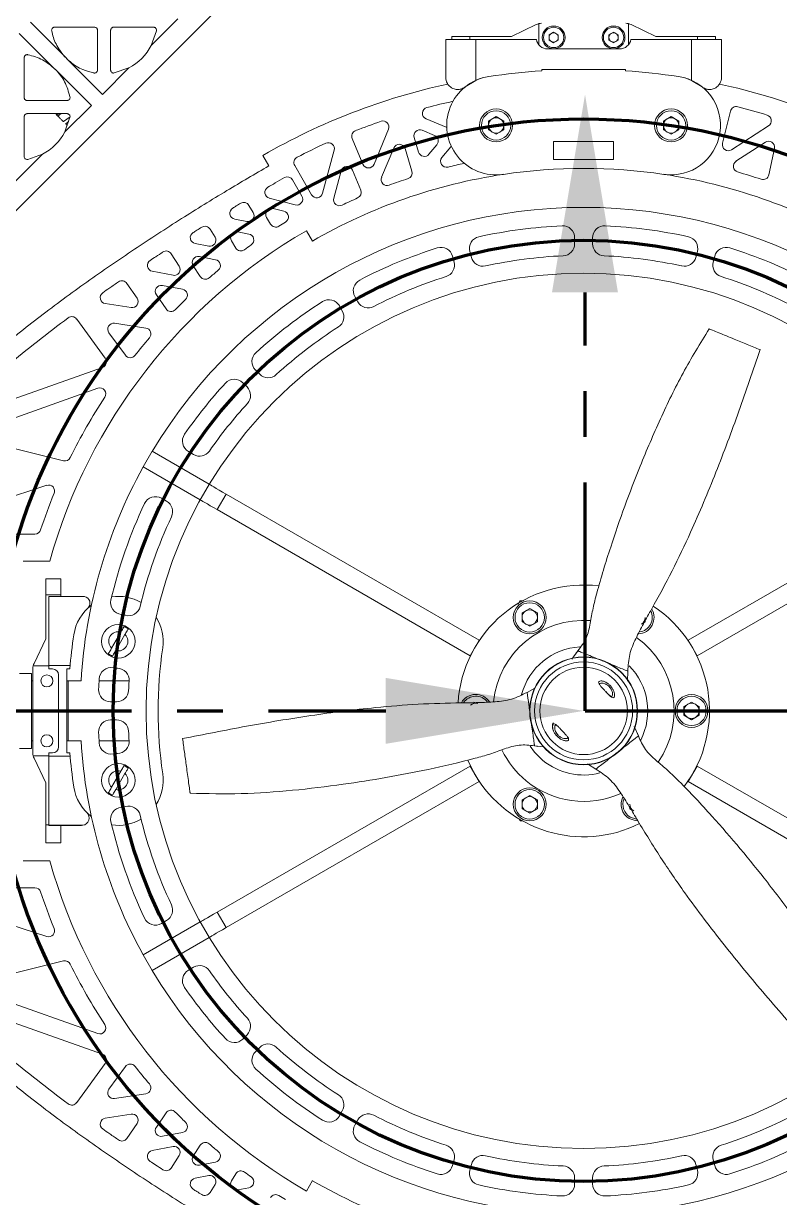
# Model space of a CAD drawing. Header units: millimetres. Extents: x 293 to 902, y 110 to 719.
# Drawn here: x 699.1 to 825.3, y 333.4 to 529.3 of the extents above; entities that cross this region are included whole.
import ezdxf

# ---------------------------------------------------------------- set-up
doc = ezdxf.new("R2010")
doc.units = ezdxf.units.MM
doc.linetypes.add('CENTERX2', pattern=[20.32, 12.7, -2.54, 2.54, -2.54])

msp = doc.modelspace()

# ---------------------------------------------------------------- linework, layer by layer
at = {"color": 7, "linetype": 'Continuous', "lineweight": 15}
for p, q in [((747.44, 547.68), (687.95, 488.18)), ((700.27, 529.49), (712.29, 517.47)), ((724.87, 530.06), (720.45, 525.63)), ((784.66, 529.12), (780.55, 527.12)), ((785.08, 529.27), (785.08, 525.77)), ((800.08, 529.27), (800.08, 525.77)), ((804.61, 527.12), (800.49, 529.12)), ((698.43, 527.65), (710.45, 515.63)), ((721.31, 528.08), (720.45, 525.63)), ((770.58, 527.12), (770.58, 526.62)), ((773.58, 527.12), (773.58, 526.62)), ((773.58, 527.12), (780.55, 527.12)), ((786.81, 527.42), (787.58, 527.86)), ((786.81, 527.42), (786.81, 526.52)), ((787.58, 527.86), (788.35, 527.42)), ((788.35, 526.52), (788.35, 527.42)), ((796.81, 527.42), (797.58, 527.86)), ((796.81, 527.42), (796.81, 526.52)), ((797.58, 527.86), (798.35, 527.42)), ((798.35, 526.52), (798.35, 527.42)), ((804.61, 527.12), (811.58, 527.12)), ((811.58, 527.12), (811.58, 526.62)), ((814.58, 526.62), (814.58, 527.12)), ((769.58, 520.29), (769.58, 526.62)), ((774.58, 519.8), (774.58, 526.62)), ((784.69, 526.62), (774.58, 526.62)), ((798.58, 525.05), (786.58, 525.05)), ((787.58, 526.08), (786.81, 526.52)), ((787.58, 526.08), (788.35, 526.52)), ((797.58, 526.08), (796.81, 526.52)), ((797.58, 526.08), (798.35, 526.52)), ((810.58, 526.62), (800.47, 526.62)), ((810.58, 519.8), (810.58, 526.62)), ((815.58, 520.29), (815.58, 526.62)), ((716.71, 521.9), (712.29, 517.47)), ((716.71, 521.9), (714.26, 521.04)), ((785.58, 521.62), (785.58, 521.39)), ((799.58, 521.62), (785.58, 521.62)), ((799.58, 521.62), (799.58, 521.39)), ((774.58, 519.8), (772.83, 518.73)), ((812.33, 518.73), (810.58, 519.8)), ((710.45, 515.63), (706.02, 511.2)), ((705.04, 514.25), (704.66, 513.96)), ((705.41, 514.25), (704.87, 513.84)), ((705.78, 512.93), (706.89, 513.74)), ((706.88, 513.65), (706.02, 511.2)), ((766.29, 513.39), (769.64, 511.98)), ((776.7, 513.02), (777.98, 513.76)), ((777.98, 513.76), (779.26, 513.02)), ((805.89, 513.02), (807.17, 513.76)), ((807.17, 513.76), (808.45, 513.02)), ((817.06, 514.66), (815.75, 509.31)), ((706.63, 512.93), (706.16, 512.49)), ((757.61, 505.81), (760.02, 511.65)), ((765.65, 511.49), (767.72, 510.62)), ((769.74, 511.95), (769.64, 511.98)), ((776.7, 513.02), (776.7, 511.55)), ((777.98, 510.81), (776.7, 511.55)), ((777.98, 510.81), (779.26, 511.55)), ((779.26, 511.55), (779.26, 513.02)), ((805.89, 513.02), (805.89, 511.55)), ((807.17, 510.81), (805.89, 511.55)), ((807.17, 510.81), (808.45, 511.55)), ((808.45, 511.55), (808.45, 513.02)), ((817.27, 508.23), (823.42, 512.22)), ((753.98, 510.1), (755.76, 505.8)), ((764.31, 510.27), (765.05, 507.83)), ((787.58, 506.62), (787.58, 509.62)), ((787.58, 509.62), (797.58, 509.62)), ((797.58, 509.62), (797.58, 506.62)), ((818, 506.32), (822.9, 509.5)), ((702.29, 507.47), (697.86, 503.04)), ((702.29, 507.47), (699.84, 506.61)), ((740.08, 505.55), (739.08, 507.29)), ((749.03, 500.96), (750.96, 508.14)), ((758.88, 503.64), (760.9, 508.52)), ((762.78, 508.43), (763.93, 504.66)), ((766.78, 507.48), (768.1, 509.05)), ((768.95, 506.95), (770.43, 508.72)), ((770.5, 508.8), (770.43, 508.72)), ((824.42, 508.45), (823.48, 504.05)), ((747.2, 500.72), (744.38, 505.6)), ((797.58, 506.62), (787.58, 506.62)), ((750.89, 500.15), (752.11, 504.72)), ((754, 504.84), (755.4, 501.48)), ((745.59, 500.51), (744.03, 503.21)), ((740.14, 500.14), (744.48, 499.04)), ((737.45, 497.76), (736.74, 498.95)), ((740.78, 498.43), (742.57, 497.97)), ((734.37, 496.66), (736.4, 496.27)), ((740.36, 495.81), (739.68, 496.95)), ((731.08, 493.65), (730.25, 494.99)), ((734.86, 494.53), (736.73, 494.17)), ((747.33, 493), (746.33, 494.73)), ((727.77, 492.58), (730.04, 492.14)), ((734.55, 491.83), (733.82, 493.02)), ((791.08, 492.54), (791.08, 493.54)), ((794.08, 492.54), (794.08, 493.54)), ((725.11, 488.81), (723.78, 490.88)), ((728.48, 490.4), (731.17, 489.89)), ((770.96, 489.5), (770.7, 490.47)), ((773.86, 490.28), (773.6, 491.24)), ((811.3, 490.28), (811.56, 491.24)), ((814.2, 489.5), (814.45, 490.47)), ((720.62, 487.95), (724.09, 487.29)), ((728.62, 487.07), (727.45, 488.88)), ((718.08, 483.45), (716.38, 485.94)), ((722.91, 481.68), (721.3, 484.05)), ((722.31, 485.59), (725.66, 484.95)), ((712.78, 482.56), (717.1, 481.9)), ((752.32, 481.35), (751.82, 482.22)), ((754.92, 482.85), (754.42, 483.72)), ((712.77, 473.45), (708, 479.98)), ((714.33, 479.29), (719.53, 478.49)), ((716.12, 473.94), (713.37, 477.71)), ((712.3, 471.91), (690.3, 464.08)), ((738.54, 470.78), (737.83, 471.49)), ((711.53, 468.46), (692.26, 461.6)), ((736.42, 468.66), (735.71, 469.37)), ((692.35, 459.69), (705.79, 456.34)), ((719.08, 455.32), (720.58, 457.92)), ((720.58, 457.92), (730.11, 452.42)), ((727.51, 457.38), (726.64, 457.88)), ((719.08, 455.32), (728.61, 449.82)), ((683.82, 446.07), (703.01, 452.25)), ((728.61, 449.82), (730.11, 452.42)), ((731.44, 448.19), (732.94, 450.78)), ((732.94, 450.78), (775.14, 426.42)), ((852.22, 450.78), (810.02, 426.42)), ((723.01, 449.59), (722.14, 450.09)), ((731.44, 448.19), (773.64, 423.82)), ((853.72, 448.19), (811.52, 423.82)), ((701.03, 444.12), (684.13, 444.12)), ((703.52, 439.62), (699.06, 439.62)), ((705.38, 436.62), (702.88, 436.62)), ((702.88, 426.65), (702.88, 434)), ((702.88, 434), (705.38, 434)), ((709.08, 433.72), (703.38, 433.72)), ((709.29, 433.71), (703.38, 433.71)), ((703.38, 422.2), (703.38, 433.71)), ((705.38, 433.72), (705.38, 434)), ((709.29, 433.71), (709.08, 433.72)), ((782.53, 432.96), (781.99, 432.96)), ((782.3, 430.95), (783.58, 431.69)), ((782.3, 429.47), (782.3, 430.95)), ((784.86, 430.95), (783.58, 431.69)), ((784.86, 429.47), (784.86, 430.95)), ((782.3, 429.47), (783.58, 428.73)), ((784.86, 429.47), (783.58, 428.73)), ((802.86, 429.47), (802.69, 429.37)), ((802.86, 429.47), (802.86, 429.68)), ((713.82, 425.08), (715.37, 427.77)), ((716.06, 427.37), (714.51, 424.68)), ((702.88, 426.65), (700.88, 422.53)), ((773.64, 423.82), (775.14, 426.42)), ((775.14, 426.42), (775.19, 426.39)), ((810.02, 426.42), (809.97, 426.39)), ((810.02, 426.42), (811.52, 423.82)), ((773.64, 423.82), (773.69, 423.79)), ((791.63, 424.63), (790.6, 423.24)), ((791.43, 424.37), (791.3, 424.27)), ((811.52, 423.82), (811.47, 423.79)), ((700.68, 416.8), (700.68, 421.66)), ((700.73, 422.12), (703.38, 422.12)), ((703.38, 421.62), (703.38, 422.2)), ((706.91, 422.2), (703.38, 422.2)), ((703.38, 421.62), (703.98, 421.62)), ((706.86, 421.62), (706.38, 421.62)), ((706.38, 419.62), (706.38, 421.62)), ((799.9, 419.56), (799.96, 421.24)), ((700.48, 420.87), (698.48, 420.87)), ((700.68, 419.62), (700.48, 419.62)), ((704.98, 408.62), (704.98, 420.62)), ((706.38, 419.62), (706.38, 409.62)), ((706.58, 419.62), (706.38, 419.62)), ((706.58, 419.62), (706.58, 409.62)), ((708.73, 419.62), (706.58, 419.62)), ((716.74, 419.62), (711.73, 419.62)), ((784.46, 418.4), (783.15, 417.71)), ((714.66, 416.12), (713.66, 416.12)), ((774.24, 416.06), (774.45, 416)), ((809.3, 415.36), (810.58, 416.1)), ((809.3, 413.88), (809.3, 415.36)), ((811.86, 415.36), (810.58, 416.1)), ((811.86, 413.88), (811.86, 415.36)), ((809.3, 413.88), (810.58, 413.14)), ((811.86, 413.88), (810.58, 413.14)), ((813.75, 414.62), (813.45, 415.15)), ((700.68, 407.58), (700.68, 412.44)), ((714.66, 413.12), (713.66, 413.12)), ((801.72, 410.44), (801.03, 412.04)), ((700.48, 409.62), (700.68, 409.62)), ((706.38, 407.62), (706.38, 409.62)), ((706.58, 409.62), (706.38, 409.62)), ((706.58, 409.62), (708.73, 409.62)), ((716.74, 409.62), (711.73, 409.62)), ((801.59, 410.74), (801.57, 410.91)), ((698.48, 408.37), (700.48, 408.37)), ((703.38, 407.62), (703.98, 407.62)), ((703.38, 407.04), (703.38, 407.62)), ((706.86, 407.62), (706.38, 407.62)), ((784.38, 408.79), (785.88, 408.62)), ((784.71, 408.75), (784.87, 408.69)), ((700.73, 407.12), (703.38, 407.12)), ((700.88, 406.71), (702.88, 402.59)), ((706.91, 407.04), (703.38, 407.04)), ((703.38, 407.04), (703.38, 395.54)), ((773.25, 406.41), (774.39, 404.12)), ((773.64, 405.42), (773.69, 405.45)), ((793.21, 405.8), (794.62, 404.92)), ((811.52, 405.42), (811.47, 405.45)), ((713.82, 401.88), (715.37, 404.56)), ((716.06, 404.16), (714.51, 401.48)), ((731.44, 381.06), (773.64, 405.42)), ((775.14, 402.82), (773.64, 405.42)), ((811.52, 405.42), (810.02, 402.82)), ((853.72, 381.06), (811.52, 405.42)), ((702.88, 395.62), (702.88, 402.59)), ((732.94, 378.46), (775.14, 402.82)), ((775.14, 402.82), (775.19, 402.85)), ((810.02, 402.82), (809.97, 402.85)), ((852.22, 378.46), (810.02, 402.82)), ((782.3, 399.77), (783.58, 400.51)), ((782.3, 398.29), (782.3, 399.77)), ((784.86, 399.77), (783.58, 400.51)), ((784.86, 398.29), (784.86, 399.77)), ((782.3, 398.29), (783.58, 397.55)), ((784.86, 398.29), (783.58, 397.55)), ((800.3, 398.29), (800.3, 398.49)), ((800.3, 398.29), (800.48, 398.19)), ((781.79, 396.64), (781.99, 396.28)), ((781.99, 396.28), (782.48, 396.28)), ((702.88, 395.62), (703.38, 395.62)), ((709.02, 395.54), (703.38, 395.54)), ((708.8, 395.52), (703.38, 395.52)), ((709.02, 395.54), (708.8, 395.52)), ((702.88, 392.62), (705.38, 392.62)), ((703.52, 389.62), (699.06, 389.62)), ((701.03, 385.12), (684.13, 385.12)), ((683.82, 383.17), (703.01, 377)), ((732.94, 378.46), (731.44, 381.06)), ((719.08, 373.92), (728.61, 379.42)), ((723.01, 379.65), (722.14, 379.15)), ((730.11, 376.82), (728.61, 379.42)), ((720.58, 371.32), (730.11, 376.82)), ((692.35, 369.56), (705.79, 372.91)), ((720.58, 371.32), (719.08, 373.92)), ((727.51, 371.86), (726.64, 371.36)), ((711.53, 360.78), (692.26, 367.64)), ((712.3, 357.33), (690.3, 365.16)), ((736.42, 360.58), (735.71, 359.87)), ((738.54, 358.46), (737.83, 357.75)), ((712.77, 355.8), (708, 349.26)), ((716.12, 355.3), (713.37, 351.53)), ((714.33, 349.95), (719.53, 350.75)), ((712.78, 346.68), (717.1, 347.34)), ((722.91, 347.56), (721.3, 345.19)), ((752.32, 347.89), (751.82, 347.02)), ((718.08, 345.79), (716.38, 343.3)), ((754.92, 346.39), (754.42, 345.52)), ((722.31, 343.65), (725.66, 344.29)), ((720.62, 341.29), (724.09, 341.95)), ((728.62, 342.17), (727.45, 340.36)), ((725.11, 340.43), (723.78, 338.36)), ((728.48, 338.84), (731.17, 339.36)), ((770.96, 339.74), (770.7, 338.78)), ((773.86, 338.97), (773.6, 338)), ((811.3, 338.97), (811.56, 338)), ((814.2, 339.74), (814.45, 338.78)), ((727.77, 336.67), (730.04, 337.1)), ((734.55, 337.41), (733.82, 336.22)), ((731.08, 335.59), (730.25, 334.25)), ((734.86, 334.71), (736.73, 335.07)), ((747.33, 336.25), (746.33, 334.51)), ((791.08, 336.7), (791.08, 335.7)), ((794.08, 336.7), (794.08, 335.7))]:
    msp.add_line(p, q, dxfattribs=at)
at = {"color": 1, "linetype": 'CENTERX2', "lineweight": 158, "ltscale": 3}
for q in [(792.81, 484.42), (869.38, 414.64)]:
    msp.add_line((792.81, 414.64), q, dxfattribs=at)
at = {"color": 20, "linetype": 'CENTERX2', "lineweight": 158, "ltscale": 3}
msp.add_line((435.22, 414.64), (759.56, 414.64), dxfattribs=at)
at = {"color": 7, "linetype": 'Continuous', "lineweight": 15, "flags": 128}
for points in [[(704.32, 528.67), (706.47, 528.67), (708.7, 528.67), (710.97, 528.67)], [(711.47, 528.17), (711.47, 525.9), (711.47, 523.67), (711.47, 521.53)], [(713.67, 521.53), (713.67, 523.63), (713.67, 525.86), (713.67, 528.17)], [(714.17, 528.67), (716.49, 528.67), (718.72, 528.67), (720.82, 528.67)], [(770.58, 527.12), (770.58, 527.12), (770.87, 527.12), (771.53, 527.12), (772.47, 527.12), (773.58, 527.12)], [(811.58, 527.12), (812.6, 527.12), (813.51, 527.12), (814.18, 527.12), (814.53, 527.12), (814.58, 527.12)], [(769.58, 526.62), (769.67, 526.62), (769.96, 526.62), (770.42, 526.62), (771.04, 526.62), (771.8, 526.62), (772.67, 526.62), (773.6, 526.62), (774.58, 526.62)], [(810.58, 526.62), (811.55, 526.62), (812.49, 526.62), (813.36, 526.62), (814.11, 526.62), (814.74, 526.62), (815.2, 526.62), (815.48, 526.62), (815.58, 526.62)], [(699.24, 516.95), (699.24, 519.22), (699.24, 521.45), (699.24, 523.59)], [(706.39, 516.45), (704.25, 516.45), (702.02, 516.45), (699.74, 516.45)], [(699.24, 507.1), (699.24, 509.2), (699.24, 511.43), (699.24, 513.75)], [(699.74, 514.25), (702.06, 514.25), (704.29, 514.25), (706.39, 514.25)], [(730.12, 452.41), (730.16, 452.39), (730.31, 452.31), (730.55, 452.17), (730.88, 451.97), (731.3, 451.73), (731.79, 451.45), (732.34, 451.13), (732.94, 450.78)], [(728.62, 449.81), (728.66, 449.79), (728.81, 449.71), (729.05, 449.57), (729.38, 449.38), (729.8, 449.14), (730.29, 448.85), (730.84, 448.53), (731.44, 448.19)], [(702.88, 434), (702.88, 435.07), (702.88, 435.93), (702.88, 436.47), (702.88, 436.62)], [(705.38, 434), (705.38, 435.07), (705.38, 435.93), (705.38, 436.47), (705.38, 436.62)], [(703.38, 433.71), (703.38, 433.71), (703.38, 433.71), (703.38, 433.71), (703.38, 433.71), (703.38, 433.72), (703.38, 433.72), (703.38, 433.72), (703.38, 433.72)], [(700.48, 420.87), (700.48, 420.83), (700.48, 420.46), (700.48, 419.76), (700.48, 418.77), (700.48, 417.53), (700.48, 416.12), (700.48, 414.62)], [(700.68, 416.8), (700.68, 415.97), (700.68, 414.62)], [(700.48, 414.62), (700.48, 413.12), (700.48, 411.72), (700.48, 410.48), (700.48, 409.48), (700.48, 408.78), (700.48, 408.42), (700.48, 408.37)], [(700.68, 414.62), (700.68, 413.27), (700.68, 412.44)], [(783.65, 408.72), (784.38, 407.74), (785.79, 406.35)], [(800.2, 396.65), (801.16, 396.31), (801.6, 396.28)], [(800.35, 396.91), (801.26, 396.6), (801.43, 396.59)], [(702.88, 392.62), (702.88, 392.67), (702.88, 393.02), (702.88, 393.69), (702.88, 394.59), (702.88, 395.62)], [(703.38, 395.54), (703.38, 395.53), (703.38, 395.53), (703.38, 395.53), (703.38, 395.53), (703.38, 395.52), (703.38, 395.52), (703.38, 395.52), (703.38, 395.52)], [(705.38, 392.62), (705.38, 392.67), (705.38, 393.02), (705.38, 393.69), (705.38, 394.59), (705.38, 395.52)], [(728.62, 379.43), (728.66, 379.45), (728.81, 379.53), (729.05, 379.67), (729.38, 379.87), (729.8, 380.11), (730.29, 380.39), (730.84, 380.71), (731.44, 381.06)], [(730.12, 376.83), (730.16, 376.85), (730.31, 376.94), (730.55, 377.08), (730.88, 377.27), (731.3, 377.51), (731.79, 377.79), (732.34, 378.11), (732.94, 378.46)]]:
    msp.add_lwpolyline(points, dxfattribs=at)
at = {"color": 7, "linetype": 'Continuous', "lineweight": 15}
for centre, radius in [((787.58, 526.97), 1.9), ((797.58, 526.97), 1.9), ((787.58, 526.97), 1.7), ((797.58, 526.97), 1.7), ((777.98, 512.29), 2.75), ((777.98, 512.29), 2.45), ((807.17, 512.29), 2.75), ((807.17, 512.29), 2.45), ((792.58, 414.62), 73), ((783.58, 430.21), 2.75), ((783.58, 430.21), 2.45), ((714.94, 426.22), 2.8), ((792.58, 414.62), 9), ((792.58, 414.62), 8.95), ((792.58, 414.62), 8.18), ((792.58, 414.62), 7.3), ((703.03, 419.62), 1), ((810.58, 414.62), 2.75), ((810.58, 414.62), 2.45), ((703.03, 409.62), 1), ((714.94, 403.02), 2.8), ((783.58, 399.03), 2.75), ((783.58, 399.03), 2.45)]:
    msp.add_circle(centre, radius, dxfattribs=at)
at = {"color": 4, "lineweight": 100}
msp.add_circle((792.58, 414.62), 98.75, dxfattribs=at)
at = {"color": 6, "lineweight": 100}
msp.add_circle((792.58, 414.62), 78.5, dxfattribs=at)
at = {"color": 7, "linetype": 'Continuous', "lineweight": 15}
for centre, radius, start, end in [((785.54, 527.32), 2, 103.3044, 115.9191), ((785.54, 527.32), 2, 90, 103.3044), ((799.62, 527.32), 2, 76.6956, 90), ((799.62, 527.32), 2, 64.0809, 76.6956), ((787.58, 526.97), 0.772, 120, 180), ((787.58, 526.97), 0.773, 180, 240), ((787.58, 526.97), 0.772, 60, 120), ((787.58, 526.97), 0.772, 0, 60), ((787.58, 526.97), 0.773, 300, 0), ((797.58, 526.97), 0.773, 120, 180), ((797.58, 526.97), 0.773, 180, 240), ((797.58, 526.97), 0.773, 60, 120), ((797.58, 526.97), 0.773, 0, 60), ((797.58, 526.97), 0.772, 300, 0), ((712.57, 529.77), 8.9, 297.757, 332.243), ((786.58, 526.97), 1.92, 190.5033, 270), ((787.58, 526.97), 0.773, 240, 300), ((797.58, 526.97), 0.772, 240, 300), ((798.58, 526.97), 1.92, 270, 349.4967), ((792.58, 414.62), 107, 93.751, 98.5), ((792.58, 414.62), 107, 81.5, 86.249), ((792.58, 414.62), 107, 102.2328, 120), ((777.98, 512.29), 8.25, 98.5, 278.5), ((777.98, 512.29), 8.25, 98.5, 114.3673), ((807.17, 512.29), 8.25, 261.5, 81.5), ((807.17, 512.29), 8.25, 65.6327, 81.5), ((792.58, 414.62), 107, 60, 77.7672), ((766.67, 514.31), 1, 104.5678, 247.2919), ((792.58, 414.62), 104, 102.0986, 104.5678), ((818.04, 514.43), 1, 75.6906, 166.2469), ((792.58, 414.62), 104, 72.8913, 75.6906), ((777.98, 512.29), 1.28, 120, 180), ((777.98, 512.29), 1.28, 60, 120), ((777.98, 512.29), 1.28, 0, 60), ((807.17, 512.29), 1.28, 120, 180), ((807.17, 512.29), 1.28, 60, 120), ((807.17, 512.29), 1.28, 360, 60), ((822.88, 513.06), 1, 302.9813, 72.8913), ((698.14, 515.35), 8.9, 297.757, 332.243), ((754.9, 510.48), 1, 111.4558, 202.5684), ((792.58, 414.62), 104, 108.9679, 111.4558), ((759.1, 512.03), 1, 337.5684, 108.9679), ((765.26, 510.56), 1, 67.2919, 197.0415), ((777.98, 512.29), 1.28, 180, 240), ((777.98, 512.29), 1.28, 300, 0), ((807.17, 512.29), 1.28, 180, 240), ((807.17, 512.29), 1.28, 300, 360), ((792.58, 414.62), 104, 114.4233, 117.3568), ((749.99, 508.4), 1, 345, 114.4233), ((767.33, 509.7), 1, 320.0267, 67.2919), ((777.98, 512.29), 1.28, 240, 300), ((807.17, 512.29), 1.28, 240, 300), ((816.72, 509.07), 1, 166.2469, 302.9813), ((823.44, 508.66), 1, 347.9813, 122.9813), ((761.82, 508.14), 1, 17.0415, 157.5684), ((766.01, 508.12), 1, 197.0415, 320.0267), ((745.25, 506.1), 1, 117.3568, 210), ((753.07, 504.46), 1, 22.5684, 165), ((756.69, 506.19), 1, 202.5684, 337.5684), ((769.71, 506.31), 1, 140.0267, 284.0027), ((792.58, 414.62), 93.5, 102.2954, 104.0027), ((818.55, 505.48), 1, 122.9813, 254.0501), ((743.16, 502.71), 1, 30, 120), ((792.58, 414.62), 90.5, 98.5, 120), ((759.81, 503.26), 1, 157.5684, 290.2918), ((792.58, 414.62), 93.5, 108.2542, 110.2918), ((762.98, 504.36), 1, 288.2542, 17.0415), ((792.58, 414.62), 90.5, 81.5, 98.5), ((792.58, 414.62), 90.5, 60, 81.5), ((792.58, 414.62), 93.5, 71.5373, 74.0501), ((822.51, 504.26), 1, 251.5373, 347.9813), ((740.39, 501.11), 1, 120.2717, 255.7486), ((754.47, 501.1), 1, 293.7811, 22.5684), ((735.88, 498.44), 1, 30.7486, 120.9861), ((744.72, 500.01), 1, 255.7486, 30), ((748.07, 501.22), 1, 210, 345), ((751.85, 499.89), 1, 165, 295.5293), ((792.58, 414.62), 93.5, 113.7811, 115.5293), ((792.58, 414.62), 84, 31.0232, 148.9768), ((734.56, 497.64), 1, 121.1961, 259.1274), ((736.59, 497.25), 1, 259.1274, 30.7486), ((740.54, 497.46), 1, 75.7486, 210.7486), ((742.33, 497.01), 1, 301.3809, 75.7486), ((741.22, 496.32), 1, 210.7486, 302.1575), ((792.58, 414.62), 95.5, 121.3809, 122.1575), ((792.58, 414.62), 81, 92.5393, 102.4607), ((789.08, 493.54), 2, 0, 92.5393), ((796.08, 493.54), 2, 87.4607, 180), ((792.58, 414.62), 81, 77.5393, 87.4607), ((792.58, 414.62), 92.5, 120, 164.3196), ((727.95, 493.56), 1, 122.2744, 259.1274), ((729.4, 494.46), 1, 31.7534, 122.0328), ((730.23, 493.12), 1, 259.1274, 31.7534), ((734.67, 493.55), 1, 79.1274, 211.7534), ((736.55, 493.19), 1, 305.4961, 79.1274), ((775.53, 491.76), 2, 102.4607, 195), ((809.62, 491.76), 2, 345, 77.5393), ((735.4, 492.36), 1, 211.7534, 306.3338), ((792.58, 414.62), 95.5, 125.4961, 126.3338), ((792.58, 414.62), 81, 107.5393, 117.4607), ((768.77, 489.95), 2, 15, 107.5393), ((789.08, 492.54), 2, 272.5718, 0), ((796.08, 492.54), 2, 180, 267.4282), ((816.39, 489.95), 2, 72.4607, 165), ((792.58, 414.62), 81, 62.5393, 72.4607), ((720.81, 488.94), 1, 123.5531, 259.1274), ((722.94, 490.34), 1, 32.8527, 123.1553), ((728.29, 489.42), 1, 79.1274, 212.8527), ((730.98, 488.9), 1, 309.6664, 79.1274), ((775.79, 490.79), 2, 195, 282.4282), ((792.58, 414.62), 76, 92.5718, 102.4282), ((792.58, 414.62), 76, 77.5718, 87.4282), ((809.37, 490.79), 2, 257.5718, 345), ((724.27, 488.27), 1, 259.1274, 32.8527), ((792.58, 414.62), 95.5, 129.6664, 130.8504), ((769.03, 488.98), 2, 287.5718, 15), ((816.13, 488.98), 2, 165, 252.4282), ((715.56, 485.38), 1, 34.1841, 124.6175), ((729.46, 487.62), 1, 212.8527, 310.8504), ((756.15, 484.72), 2, 117.4607, 210), ((792.58, 414.62), 76, 107.5718, 117.4282), ((792.58, 414.62), 76, 62.5718, 72.4282), ((712.93, 483.55), 1, 125.2032, 261.2625), ((722.12, 484.61), 1, 79.1274, 214.1841), ((725.47, 483.97), 1, 314.0585, 79.1274), ((717.25, 482.89), 1, 261.2625, 34.1841), ((792.58, 414.62), 95.5, 134.0585, 135.514), ((792.58, 414.62), 81, 122.5393, 132.4607), ((750.09, 481.22), 2, 30, 122.5393), ((756.65, 483.85), 2, 210, 297.4282), ((707.19, 479.39), 1, 36.1155, 126.6554), ((723.73, 482.24), 1, 214.1841, 315.514), ((750.59, 480.35), 2, 302.5718, 30), ((714.18, 478.3), 1, 81.2625, 216.1155), ((719.38, 477.5), 1, 319.336, 81.2625), ((792.58, 414.62), 76, 122.5718, 132.4282), ((792.58, 414.62), 95.5, 139.336, 141.6214), ((739.25, 472.9), 2, 132.4607, 225), ((711.96, 472.86), 1, 289.5918, 36.1155), ((716.93, 474.53), 1, 216.1155, 321.6214), ((739.95, 472.19), 2, 225, 312.4282), ((711.87, 467.51), 1, 326.7615, 109.5918), ((792.58, 414.62), 81, 137.5393, 145.2805), ((734.3, 467.95), 2, 45, 137.5393), ((735.01, 467.24), 2, 317.5718, 45), ((792.58, 414.62), 95.5, 146.7615, 153.7469), ((792.58, 414.62), 76, 137.5718, 145.2198), ((727.64, 459.62), 2, 145.2805, 240), ((706.03, 457.31), 1, 255.9996, 333.7469), ((728.51, 459.11), 2, 240, 325.2198), ((792.58, 414.62), 84, 151.0232, 176.5875), ((792.58, 414.62), 95.5, 157.6645, 161.5751), ((703.32, 451.29), 1, 337.6645, 107.8323), ((792.58, 414.62), 81, 154.7195, 166.7835), ((721.14, 448.36), 2, 60, 154.7195), ((722.01, 447.86), 2, 334.7802, 60), ((792.58, 414.62), 76, 154.7802, 166.7533), ((701.03, 445.12), 1, 270, 341.5751), ((792.58, 414.62), 21, 83.0329, 176.4087), ((709.08, 432.58), 1.14, 312.6725, 79.6556), ((715.67, 432.68), 2, 166.7835, 263.5497), ((714.94, 426.22), 7.5, 59.4265, 98.4101), ((714.94, 426.22), 7.5, 126.8369, 171.5), ((716.65, 432.49), 2, 254.7187, 346.7533), ((783.58, 430.21), 1.28, 120, 180), ((783.58, 430.21), 1.28, 60, 120), ((783.58, 430.21), 1.28, 0, 60), ((801.58, 430.21), 2.75, 273.1207, 30.3325), ((801.58, 430.21), 2.45, 277.2432, 26.1668), ((792.58, 414.62), 21, 323.0509, 56.3923), ((714.94, 426.22), 4.5, 74.7187, 83.5497), ((714.94, 426.22), 7.5, 351.5, 32.4384), ((792.58, 414.62), 15.1, 85.5742, 174.1974), ((783.58, 430.21), 1.28, 180, 240), ((783.58, 430.21), 1.28, 240, 300), ((783.58, 430.21), 1.28, 300, 0), ((801.58, 430.21), 1.28, 300, 0), ((792.58, 414.62), 86, 171.5, 175.3312), ((714.94, 426.22), 1.6, 74.4775, 225.5225), ((714.94, 426.22), 1.6, 254.4775, 45.5225), ((714.94, 426.22), 2.64, 51.2827, 68.7173), ((792.58, 414.62), 71, 171.5, 188.5), ((792.58, 414.62), 10.7, 93.2746, 165.0825), ((792.58, 414.62), 15.1, 325.57, 54.1756), ((714.94, 426.22), 2.64, 231.2827, 248.7173), ((702.68, 421.66), 2, 166.6956, 180), ((702.68, 421.66), 2, 154.0809, 166.6956), ((703.98, 420.62), 1, 0, 90), ((713.75, 419.83), 2, 79.4503, 176.2165), ((714.94, 426.22), 4.5, 259.4503, 268.2813), ((714.75, 419.73), 2, 356.2467, 88.2813), ((792.58, 414.62), 10.7, 332.9309, 44.803), ((792.58, 414.62), 81, 176.2165, 177.4607), ((792.58, 414.62), 76, 176.2467, 177.4282), ((713.66, 418.12), 2, 177.4607, 270), ((714.66, 418.12), 2, 270, 357.4282), ((774.58, 414.62), 2.75, 32.9461, 150.5788), ((774.58, 414.62), 2.45, 36.8336, 146.0888), ((774.58, 414.62), 1.28, 73.1616, 133.1616), ((810.58, 414.62), 1.28, 120, 180), ((810.58, 414.62), 1.28, 60, 120), ((810.58, 414.62), 1.28, 0, 60), ((810.58, 414.62), 1.28, 180, 240), ((810.58, 414.62), 1.28, 240, 300), ((810.58, 414.62), 1.28, 300, 0), ((713.66, 411.12), 2, 90, 182.5393), ((714.66, 411.12), 2, 2.5718, 90), ((792.58, 414.62), 84, 183.4125, 208.9768), ((792.58, 414.62), 81, 182.5393, 183.7835), ((714.75, 409.51), 2, 271.7187, 3.7533), ((792.58, 414.62), 76, 182.5718, 183.7533), ((702.68, 407.58), 2, 180, 193.3044), ((703.98, 408.62), 1, 270, 0), ((792.58, 414.62), 86, 184.6688, 188.5), ((713.75, 409.41), 2, 183.7835, 280.5497), ((714.94, 403.02), 4.5, 91.7187, 100.5497), ((792.58, 414.62), 15.1, 205.5583, 230.601), ((702.68, 407.58), 2, 193.3044, 205.9191), ((714.94, 403.02), 2.64, 51.2827, 68.7173), ((792.58, 414.62), 10.7, 230.601, 284.7581), ((714.94, 403.02), 1.6, 74.4775, 225.5225), ((714.94, 403.02), 1.6, 254.4775, 45.5225), ((714.94, 403.02), 7.5, 327.5616, 8.5), ((792.58, 414.62), 21, 210, 296.3699), ((714.94, 403.02), 7.5, 188.5, 233.1631), ((792.58, 414.62), 15.1, 230.601, 294.1676), ((714.94, 403.02), 2.64, 231.2827, 248.7173), ((783.58, 399.03), 1.28, 120, 180), ((783.58, 399.03), 1.28, 60, 120), ((783.58, 399.03), 1.28, 0, 60), ((801.58, 399.03), 2.75, 152.6738, 240), ((801.58, 399.03), 2.45, 156.7249, 240), ((708.8, 396.77), 1.26, 279.868, 45.4697), ((715.67, 396.56), 2, 96.4503, 193.2165), ((714.94, 403.02), 4.5, 276.4503, 285.2813), ((716.65, 396.75), 2, 13.2467, 105.2813), ((783.58, 399.03), 1.28, 180, 240), ((783.58, 399.03), 1.28, 240, 300), ((783.58, 399.03), 1.28, 300, 0), ((801.58, 399.03), 1.28, 180, 240), ((792.58, 414.62), 81, 193.2165, 205.2805), ((714.94, 403.02), 7.5, 261.5899, 300.5735), ((792.58, 414.62), 76, 193.2467, 205.2198), ((792.58, 414.62), 92.5, 195.6804, 240), ((701.03, 384.12), 1, 18.4249, 90), ((792.58, 414.62), 95.5, 198.4249, 202.3355), ((722.01, 381.39), 2, 300, 25.2198), ((721.14, 380.88), 2, 205.2805, 300), ((703.32, 377.95), 1, 252.1677, 22.3355), ((706.03, 371.93), 1, 26.2531, 104.0004), ((792.58, 414.62), 95.5, 206.2531, 213.2385), ((792.58, 414.62), 84, 211.0232, 328.9768), ((727.64, 369.63), 2, 120, 214.7195), ((728.51, 370.13), 2, 34.7802, 120), ((792.58, 414.62), 76, 214.7802, 222.4282), ((792.58, 414.62), 81, 214.7195, 222.4607), ((735.01, 362), 2, 315, 42.4282), ((711.87, 361.73), 1, 250.4082, 33.2385), ((734.3, 361.29), 2, 222.4607, 315), ((739.95, 357.05), 2, 47.5718, 135), ((792.58, 414.62), 76, 227.5718, 237.4282), ((711.96, 356.38), 1, 323.8845, 70.4082), ((739.25, 356.34), 2, 135, 227.5393), ((716.93, 354.71), 1, 38.3786, 143.8845), ((792.58, 414.62), 95.5, 218.3786, 220.664), ((792.58, 414.62), 81, 227.5393, 237.4607), ((714.18, 350.94), 1, 143.8845, 278.7375), ((719.38, 351.74), 1, 278.7375, 40.664), ((707.19, 349.85), 1, 233.3446, 323.8845), ((750.59, 348.89), 2, 330, 57.4282), ((712.93, 345.69), 1, 98.7375, 234.7968), ((717.25, 346.35), 1, 325.8159, 98.7375), ((723.73, 347), 1, 44.486, 145.8159), ((792.58, 414.62), 95.5, 224.486, 225.9415), ((750.09, 348.02), 2, 237.4607, 330), ((756.65, 345.39), 2, 62.5718, 150), ((792.58, 414.62), 76, 242.5718, 252.4282), ((792.58, 414.62), 76, 287.5718, 297.4282), ((722.12, 344.63), 1, 145.8159, 280.8726), ((725.47, 345.27), 1, 280.8726, 45.9415), ((756.15, 344.52), 2, 150, 242.5393), ((715.56, 343.86), 1, 235.3825, 325.8159), ((720.81, 340.3), 1, 100.8726, 236.4469), ((724.27, 340.97), 1, 327.1473, 100.8726), ((729.46, 341.63), 1, 49.1496, 147.1473), ((792.58, 414.62), 95.5, 229.1496, 230.3336), ((730.98, 340.34), 1, 280.8726, 50.3336), ((792.58, 414.62), 81, 242.5393, 252.4607), ((769.03, 340.26), 2, 345, 72.4282), ((816.13, 340.26), 2, 107.5718, 195), ((792.58, 414.62), 81, 287.5393, 297.4607), ((728.29, 339.82), 1, 147.1473, 280.8726), ((775.79, 338.45), 2, 77.5718, 165), ((792.58, 414.62), 76, 257.5718, 267.4282), ((792.58, 414.62), 76, 272.5718, 282.4282), ((809.37, 338.45), 2, 15, 102.4282), ((722.94, 338.9), 1, 236.8447, 327.1473), ((730.23, 336.12), 1, 328.2466, 100.8726), ((735.4, 336.88), 1, 53.6662, 148.2466), ((792.58, 414.62), 95.5, 233.6662, 234.5039), ((768.77, 339.29), 2, 252.4607, 345), ((775.53, 337.48), 2, 165, 257.5393), ((789.08, 336.7), 2, 0, 87.4282), ((796.08, 336.7), 2, 92.5718, 180), ((809.62, 337.48), 2, 282.4607, 15), ((816.39, 339.29), 2, 195, 287.5393), ((727.95, 335.68), 1, 100.8726, 237.7256), ((734.67, 335.69), 1, 148.2466, 280.8726), ((736.55, 336.05), 1, 280.8726, 54.5039), ((792.58, 414.62), 90.5, 240, 261.5), ((792.58, 414.62), 81, 257.5393, 267.4607), ((789.08, 335.7), 2, 267.4607, 0), ((796.08, 335.7), 2, 180, 272.5393), ((792.58, 414.62), 81, 272.5393, 282.4607), ((792.58, 414.62), 90.5, 278.5, 300), ((729.4, 334.78), 1, 237.9672, 328.2466), ((741.22, 332.92), 1, 57.8425, 149.2514), ((792.58, 414.62), 95.5, 237.8425, 238.6191)]:
    msp.add_arc(centre, radius, start, end, dxfattribs=at)
for points, knots in [([(703.83, 528.08), (703.83, 528.08), (703.82, 528.14), (703.82, 528.26), (703.88, 528.43), (703.99, 528.56), (704.13, 528.64), (704.24, 528.67), (704.31, 528.67), (704.32, 528.67)], [0, 0, 0, 0, 0.007299, 0.220836, 0.419203, 0.600031, 0.771569, 0.945394, 1, 1, 1, 1]), ([(706.28, 523.48), (705.89, 523.92), (704.96, 524.97), (704.18, 526.59), (703.92, 527.71), (703.83, 528.08)], [0, 0, 0, 0, 0.323746, 0.779379, 1, 1, 1, 1]), ([(710.97, 528.67), (711.03, 528.67), (711.14, 528.66), (711.29, 528.57), (711.4, 528.44), (711.46, 528.3), (711.47, 528.21), (711.47, 528.17)], [0, 0, 0, 0, 0.21469, 0.429381, 0.643962, 0.858475, 1, 1, 1, 1]), ([(713.67, 528.17), (713.67, 528.23), (713.69, 528.34), (713.77, 528.49), (713.9, 528.6), (714.04, 528.66), (714.13, 528.67), (714.17, 528.67)], [0, 0, 0, 0, 0.2135447, 0.427147, 0.6397308, 0.8519322, 1, 1, 1, 1]), ([(720.82, 528.67), (720.88, 528.67), (721, 528.65), (721.15, 528.55), (721.27, 528.41), (721.32, 528.24), (721.31, 528.12), (721.31, 528.08)], [0, 0, 0, 0, 0.200356, 0.399877, 0.624656, 0.862194, 1, 1, 1, 1]), ([(699.24, 523.59), (699.25, 523.65), (699.26, 523.76), (699.34, 523.9), (699.46, 524.01), (699.6, 524.08), (699.73, 524.1), (699.81, 524.09), (699.84, 524.09)], [0, 0, 0, 0, 0.185431, 0.371324, 0.547379, 0.718358, 0.895197, 1, 1, 1, 1]), ([(699.84, 524.09), (700.69, 523.86), (702.37, 523.4), (703.75, 522.22), (704.44, 521.64)], [0, 0, 0, 0, 0.508039, 1, 1, 1, 1]), ([(710.87, 521.04), (710.26, 521.2), (708.86, 521.56), (707.3, 522.52), (706.48, 523.29), (706.28, 523.48)], [0, 0, 0, 0, 0.372008, 0.846604, 1, 1, 1, 1]), ([(704.44, 521.64), (704.46, 521.62), (705.07, 521), (706.18, 519.53), (706.64, 517.9), (706.88, 517.04)], [0, 0, 0, 0, 0.018793, 0.484681, 1, 1, 1, 1]), ([(711.47, 521.53), (711.47, 521.48), (711.46, 521.37), (711.38, 521.22), (711.26, 521.11), (711.12, 521.04), (710.98, 521.02), (710.9, 521.03), (710.87, 521.04)], [0, 0, 0, 0, 0.176441, 0.368556, 0.545, 0.715965, 0.892664, 1, 1, 1, 1]), ([(714.26, 521.04), (714.2, 521.03), (714.08, 521.02), (713.92, 521.08), (713.77, 521.2), (713.68, 521.36), (713.67, 521.48), (713.67, 521.53)], [0, 0, 0, 0, 0.194275, 0.387554, 0.610514, 0.848006, 1, 1, 1, 1]), ([(772.83, 518.73), (772.64, 518.61), (772.27, 518.37), (771.59, 518.25), (770.83, 518.37), (770.04, 518.89), (769.64, 519.6), (769.58, 520.12), (769.58, 520.29), (769.58, 520.29)], [0, 0, 0, 0, 0.105028, 0.209687, 0.355926, 0.562097, 0.857795, 0.997859, 1, 1, 1, 1]), ([(812.33, 518.73), (812.51, 518.61), (812.88, 518.37), (813.56, 518.25), (814.33, 518.37), (815.12, 518.89), (815.51, 519.6), (815.58, 520.12), (815.58, 520.29), (815.58, 520.29)], [0, 0, 0, 0, 0.105029, 0.209689, 0.355926, 0.562098, 0.857796, 0.99786, 1, 1, 1, 1]), ([(699.74, 516.45), (699.69, 516.45), (699.58, 516.46), (699.43, 516.55), (699.31, 516.68), (699.25, 516.82), (699.25, 516.91), (699.24, 516.95)], [0, 0, 0, 0, 0.214693, 0.429381, 0.643964, 0.858473, 1, 1, 1, 1]), ([(706.88, 517.04), (706.89, 516.99), (706.9, 516.88), (706.84, 516.71), (706.74, 516.58), (706.61, 516.49), (706.49, 516.45), (706.41, 516.45), (706.39, 516.45)], [0, 0, 0, 0, 0.194957, 0.390427, 0.573291, 0.745437, 0.918168, 1, 1, 1, 1]), ([(699.24, 513.75), (699.25, 513.8), (699.26, 513.92), (699.35, 514.06), (699.47, 514.18), (699.61, 514.24), (699.71, 514.25), (699.74, 514.25)], [0, 0, 0, 0, 0.213561, 0.427145, 0.63973, 0.851932, 1, 1, 1, 1]), ([(704.56, 514.15), (704.56, 514.15), (704.55, 514.16), (704.59, 514.12), (704.64, 514.07), (704.7, 514.01), (704.71, 514)], [0, 0, 0, 0, 0.043565, 0.455783, 0.866051, 1, 1, 1, 1]), ([(704.72, 513.99), (704.71, 513.99), (704.71, 514), (704.76, 513.95), (704.82, 513.89), (704.86, 513.85), (704.86, 513.85)], [0, 0, 0, 0, 0.152773, 0.574225, 0.994043, 1, 1, 1, 1]), ([(704.87, 513.84), (704.87, 513.84), (704.86, 513.85), (704.91, 513.8), (705.01, 513.7), (705.14, 513.57), (705.29, 513.42), (705.45, 513.26), (705.59, 513.12), (705.7, 513.01), (705.77, 512.94), (705.78, 512.93), (705.78, 512.93)], [0, 0, 0, 0, 0.069659, 0.174147, 0.278161, 0.381957, 0.485889, 0.59025, 0.695144, 0.800443, 0.905853, 1, 1, 1, 1]), ([(706.39, 514.25), (706.45, 514.24), (706.57, 514.23), (706.73, 514.13), (706.85, 513.98), (706.9, 513.81), (706.89, 513.7), (706.88, 513.65)], [0, 0, 0, 0, 0.200355, 0.399879, 0.624658, 0.862195, 1, 1, 1, 1]), ([(706.2, 512.51), (706.2, 512.51), (706.18, 512.52), (706.25, 512.45), (706.37, 512.34), (706.41, 512.3)], [0, 0, 0, 0, 0.182885, 0.715053, 1, 1, 1, 1]), ([(740.08, 505.55), (737.73, 504.18), (732.83, 501.31), (725.34, 496.67), (717.53, 491.61), (709.65, 486.19), (701.93, 480.51), (695.09, 475.05), (689.23, 469.91), (684.39, 465.21), (680.15, 460.54), (676.66, 455.93), (673.9, 451.45), (672.83, 448.32), (672.32, 446.84)], [0, 0, 0, 0, 0.089484, 0.18707, 0.290094, 0.395921, 0.501963, 0.605703, 0.684032, 0.75837, 0.827741, 0.891359, 0.948752, 1, 1, 1, 1]), ([(699.84, 506.61), (699.78, 506.61), (699.66, 506.6), (699.49, 506.66), (699.35, 506.78), (699.26, 506.94), (699.25, 507.06), (699.24, 507.1)], [0, 0, 0, 0, 0.194274, 0.387551, 0.610509, 0.847999, 1, 1, 1, 1]), ([(742.66, 503.58), (742.15, 503.28), (741.22, 502.75), (740.3, 502.21), (739.89, 501.97)], [0, 0, 0, 0, 0.556762, 1, 1, 1, 1]), ([(735.37, 499.3), (735.12, 499.15), (734.68, 498.88), (734.24, 498.61), (734.04, 498.5)], [0, 0, 0, 0, 0.55806, 1, 1, 1, 1]), ([(728.87, 495.31), (728.6, 495.14), (728.11, 494.84), (727.63, 494.54), (727.42, 494.4)], [0, 0, 0, 0, 0.558665, 1, 1, 1, 1]), ([(722.39, 491.17), (721.99, 490.91), (721.28, 490.45), (720.57, 489.98), (720.26, 489.77)], [0, 0, 0, 0, 0.5589223, 1, 1, 1, 1]), ([(714.99, 486.2), (714.5, 485.86), (713.62, 485.26), (712.74, 484.64), (712.36, 484.37)], [0, 0, 0, 0, 0.559715, 1, 1, 1, 1]), ([(706.6, 480.2), (703.15, 477.58), (697.15, 473.02), (691.62, 467.91), (689.27, 465.75)], [0, 0, 0, 0, 0.575042, 1, 1, 1, 1]), ([(791.63, 424.63), (792.14, 425.32), (793.16, 426.7), (793.7, 429.24), (794.12, 431.76), (795.23, 436.02), (797.66, 443.99), (801.19, 453.71), (805.34, 463.34), (809.05, 471.05), (812.03, 475.91), (813.51, 478.35)], [0, 0, 0, 0, 0.043672, 0.087613, 0.131715, 0.175677, 0.313691, 0.560317, 0.707027, 0.853452, 1, 1, 1, 1]), ([(822.02, 474.88), (821.33, 475.16), (820.02, 475.7), (817.65, 476.66), (815.64, 477.48), (814.28, 478.03), (813.77, 478.24), (813.6, 478.31), (813.54, 478.33), (813.51, 478.35)], [0, 0, 0, 0, 0.278773, 0.533621, 0.803876, 0.919495, 0.961357, 0.979994, 1, 1, 1, 1]), ([(822.02, 474.88), (820.85, 471.45), (818.52, 464.58), (814.72, 454.4), (810.99, 445.53), (807.39, 437.94), (804.65, 432.89), (802.56, 429.17), (801.25, 426.68), (800.12, 424.07), (800.02, 422.18), (799.96, 421.24)], [0, 0, 0, 0, 0.186679, 0.373326, 0.559892, 0.682822, 0.805943, 0.854499, 0.903131, 0.951576, 1, 1, 1, 1]), ([(781.99, 432.96), (781.92, 432.84), (781.81, 432.65), (781.7, 432.45), (781.65, 432.37)], [0, 0, 0, 0, 0.591115, 1, 1, 1, 1]), ([(715.37, 427.77), (715.42, 427.85), (715.54, 428.06), (715.72, 428.37), (715.84, 428.58), (715.89, 428.66), (715.9, 428.68)], [0, 0, 0, 0, 0.236474, 0.573305, 0.897686, 1, 1, 1, 1]), ([(716.59, 428.28), (716.58, 428.26), (716.53, 428.18), (716.41, 427.97), (716.23, 427.66), (716.11, 427.45), (716.06, 427.37)], [0, 0, 0, 0, 0.102314, 0.426697, 0.76353, 1, 1, 1, 1]), ([(713.29, 424.16), (713.3, 424.18), (713.35, 424.27), (713.47, 424.48), (713.65, 424.78), (713.77, 425), (713.82, 425.08)], [0, 0, 0, 0, 0.102314, 0.426695, 0.763526, 1, 1, 1, 1]), ([(714.51, 424.68), (714.46, 424.6), (714.34, 424.38), (714.16, 424.08), (714.04, 423.87), (713.99, 423.78), (713.98, 423.76)], [0, 0, 0, 0, 0.236475, 0.5733076, 0.8976896, 1, 1, 1, 1]), ([(797.04, 418.81), (797.06, 418.79), (797.2, 418.63), (797.43, 418.32), (797.65, 417.87), (797.76, 417.43), (797.76, 417.03), (797.62, 416.79), (797.38, 416.79), (797.07, 417.01), (796.71, 417.36), (796.33, 417.77), (795.93, 418.19), (795.55, 418.6), (795.23, 418.98), (795.06, 419.28), (795.07, 419.49), (795.26, 419.62), (795.62, 419.63), (796.12, 419.49), (796.63, 419.2), (796.92, 418.93), (797.04, 418.81)], [0, 0, 0, 0, 0.007977, 0.053353, 0.099016, 0.14937, 0.206215, 0.266874, 0.324477, 0.376458, 0.426899, 0.478884, 0.524041, 0.576629, 0.628505, 0.678894, 0.728004, 0.779096, 0.835695, 0.897237, 0.956715, 1, 1, 1, 1]), ([(796.87, 418.65), (796.77, 418.74), (796.54, 418.95), (796.27, 419.09), (795.95, 419.21), (795.64, 419.27), (795.34, 419.24), (795.25, 419.16), (795.21, 419.13)], [0, 0, 0, 0, 0.164154, 0.362923, 0.394028, 0.637192, 0.863999, 1, 1, 1, 1]), ([(725.67, 409.99), (729.23, 410.69), (736.34, 412.11), (747.06, 413.9), (756.6, 415.11), (764.98, 415.79), (770.72, 415.94), (774.99, 415.99), (777.79, 416.1), (780.62, 416.43), (782.31, 417.28), (783.15, 417.71)], [0, 0, 0, 0, 0.186679, 0.373326, 0.559892, 0.682822, 0.805944, 0.854499, 0.903131, 0.951576, 1, 1, 1, 1]), ([(783.15, 417.71), (783.25, 417.05), (783.43, 415.75), (783.71, 413.68), (783.95, 411.94), (784.13, 410.66), (784.26, 409.7), (784.33, 409.17), (784.36, 408.96), (784.38, 408.85), (784.38, 408.81), (784.38, 408.79)], [0, 0, 0, 0, 0.277992, 0.553532, 0.68802, 0.814376, 0.913183, 0.952723, 0.974333, 0.986335, 1, 1, 1, 1]), ([(797.27, 416.96), (797.27, 416.96), (797.28, 416.96), (797.21, 416.97), (797.01, 417.11), (796.72, 417.38), (796.44, 417.68), (796.26, 417.87), (796.2, 417.93)], [0, 0, 0, 0, 0.02695, 0.213066, 0.410601, 0.626759, 0.884456, 1, 1, 1, 1]), ([(797.24, 416.96), (797.29, 417.01), (797.38, 417.12), (797.41, 417.46), (797.35, 417.85), (797.18, 418.24), (797, 418.5), (796.89, 418.63), (796.87, 418.65)], [0, 0, 0, 0, 0.198778, 0.425116, 0.622606, 0.79822, 0.969932, 1, 1, 1, 1]), ([(813.75, 414.62), (813.69, 414.51), (813.62, 414.38), (813.54, 414.25), (813.53, 414.24)], [0, 0, 0, 0, 0.914451, 1, 1, 1, 1]), ([(787.55, 412.62), (787.52, 412.59), (787.41, 412.49), (787.35, 412.19), (787.37, 411.73), (787.56, 411.17), (787.79, 410.85), (787.88, 410.72)], [0, 0, 0, 0, 0.0773384, 0.262498, 0.5528126, 0.8237731, 1, 1, 1, 1]), ([(787.49, 412.34), (787.51, 412.37), (787.59, 412.45), (787.78, 412.45), (788.09, 412.23), (788.45, 411.88), (788.85, 411.45), (789.27, 411), (789.67, 410.57), (789.97, 410.21), (790.11, 409.92), (790.07, 409.74), (789.89, 409.62), (789.54, 409.6), (789.03, 409.75), (788.5, 410.06), (788.05, 410.48), (787.72, 410.92), (787.51, 411.37), (787.39, 411.82), (787.4, 412.16), (787.46, 412.29), (787.49, 412.34)], [0, 0, 0, 0, 0.0245013, 0.0820232, 0.1339475, 0.1843919, 0.2363935, 0.2894246, 0.3421908, 0.394005, 0.4440656, 0.4932177, 0.5327644, 0.593433, 0.6548065, 0.714182, 0.7652135, 0.8105505, 0.8562465, 0.9066737, 0.9635922, 1, 1, 1, 1]), ([(787.94, 412.32), (787.92, 412.3), (787.86, 412.25), (787.78, 412.08), (787.74, 411.78), (787.81, 411.39), (787.97, 411.01), (788.23, 410.63), (788.6, 410.29), (788.9, 410.14), (789.21, 410.03), (789.52, 409.97), (789.82, 410), (789.92, 410.08), (789.95, 410.11)], [0, 0, 0, 0, 0.042686, 0.114335, 0.225876, 0.323232, 0.409739, 0.494181, 0.58896, 0.696798, 0.701226, 0.820038, 0.939209, 1, 1, 1, 1]), ([(725.67, 409.99), (725.77, 409.25), (725.97, 407.85), (726.31, 405.31), (726.61, 403.17), (726.81, 401.71), (726.89, 401.16), (726.91, 400.98), (726.92, 400.92), (726.92, 400.89)], [0, 0, 0, 0, 0.278773, 0.5336209, 0.8038761, 0.9194953, 0.9613571, 0.9799938, 1, 1, 1, 1]), ([(787.88, 410.72), (787.9, 410.67), (788, 410.51), (788.16, 410.38), (788.27, 410.29)], [0, 0, 0, 0, 0.2793261, 1, 1, 1, 1]), ([(801.72, 410.44), (802.07, 409.65), (802.75, 408.08), (804.68, 406.33), (806.65, 404.71), (809.79, 401.63), (815.47, 395.53), (822.12, 387.62), (828.4, 379.21), (833.21, 372.14), (835.94, 367.13), (837.3, 364.63)], [0, 0, 0, 0, 0.043672, 0.087613, 0.131715, 0.175677, 0.313691, 0.560317, 0.707027, 0.853452, 1, 1, 1, 1]), ([(784.38, 408.79), (783.53, 408.89), (781.83, 409.08), (779.35, 408.29), (776.96, 407.39), (772.72, 406.22), (764.6, 404.34), (754.42, 402.54), (744, 401.31), (735.47, 400.67), (729.77, 400.82), (726.92, 400.89)], [0, 0, 0, 0, 0.043672, 0.087613, 0.131715, 0.175677, 0.313691, 0.560317, 0.707027, 0.853452, 1, 1, 1, 1]), ([(715.37, 404.56), (715.42, 404.65), (715.54, 404.86), (715.72, 405.16), (715.84, 405.37), (715.89, 405.46), (715.9, 405.48)], [0, 0, 0, 0, 0.236475, 0.5733076, 0.8976896, 1, 1, 1, 1]), ([(716.59, 405.08), (716.58, 405.06), (716.53, 404.97), (716.41, 404.76), (716.23, 404.46), (716.11, 404.25), (716.06, 404.16)], [0, 0, 0, 0, 0.102314, 0.426695, 0.763526, 1, 1, 1, 1]), ([(830.05, 358.99), (827.66, 361.72), (822.88, 367.17), (815.96, 375.56), (810.14, 383.22), (805.37, 390.13), (802.37, 395.03), (800.18, 398.7), (798.69, 401.08), (796.99, 403.37), (795.41, 404.4), (794.62, 404.92)], [0, 0, 0, 0, 0.186679, 0.373326, 0.559892, 0.682822, 0.805943, 0.854499, 0.903131, 0.951576, 1, 1, 1, 1]), ([(713.29, 400.96), (713.3, 400.98), (713.35, 401.06), (713.47, 401.27), (713.65, 401.58), (713.77, 401.79), (713.82, 401.88)], [0, 0, 0, 0, 0.1023146, 0.4266971, 0.7635302, 1, 1, 1, 1]), ([(714.51, 401.48), (714.46, 401.39), (714.34, 401.18), (714.16, 400.87), (714.04, 400.66), (713.99, 400.58), (713.98, 400.56)], [0, 0, 0, 0, 0.236474, 0.573305, 0.897686, 1, 1, 1, 1]), ([(740.08, 323.69), (737.73, 325.06), (732.83, 327.93), (725.34, 332.57), (717.53, 337.63), (709.65, 343.05), (701.93, 348.73), (695.09, 354.2), (689.23, 359.33), (684.39, 364.03), (680.15, 368.7), (676.66, 373.31), (673.9, 377.79), (672.83, 380.92), (672.32, 382.4)], [0, 0, 0, 0, 0.089484, 0.18707, 0.290094, 0.395921, 0.501963, 0.605703, 0.684032, 0.75837, 0.827741, 0.891359, 0.948752, 1, 1, 1, 1]), ([(706.6, 349.04), (703.15, 351.66), (697.15, 356.22), (691.62, 361.33), (689.27, 363.5)], [0, 0, 0, 0, 0.575042, 1, 1, 1, 1]), ([(714.99, 343.04), (714.5, 343.38), (713.62, 343.99), (712.74, 344.6), (712.36, 344.87)], [0, 0, 0, 0, 0.559715, 1, 1, 1, 1]), ([(722.39, 338.07), (721.99, 338.33), (721.28, 338.79), (720.57, 339.26), (720.26, 339.47)], [0, 0, 0, 0, 0.5589223, 1, 1, 1, 1]), ([(728.87, 333.93), (728.6, 334.1), (728.11, 334.4), (727.63, 334.7), (727.42, 334.84)], [0, 0, 0, 0, 0.558665, 1, 1, 1, 1])]:
    msp.add_open_spline(points, degree=3, knots=knots, dxfattribs=at)
at = {"color": 8, "linetype": 'Continuous', "lineweight": 15}
for points, knots in [([(795.85, 422.91), (795.82, 422.92), (795.42, 423.09), (794.56, 423.44), (793.38, 423.92), (792.47, 424.29), (791.98, 424.49), (791.79, 424.57), (791.68, 424.61), (791.65, 424.62), (791.63, 424.63)], [0, 0, 0, 0, 0.024296, 0.318203, 0.594339, 0.810272, 0.896682, 0.943907, 0.970137, 1, 1, 1, 1]), ([(799.96, 421.24), (799.36, 421.48), (798.38, 421.88), (797.1, 422.41), (796.6, 422.61)], [0, 0, 0, 0, 0.615294, 1, 1, 1, 1]), ([(798.75, 408.13), (798.91, 408.25), (799.4, 408.64), (800.23, 409.28), (801, 409.88), (801.42, 410.2), (801.59, 410.33), (801.68, 410.4), (801.71, 410.43), (801.72, 410.44)], [0, 0, 0, 0, 0.171319, 0.506945, 0.769396, 0.874424, 0.931823, 0.963703, 1, 1, 1, 1]), ([(794.62, 404.92), (795.14, 405.32), (796.17, 406.12), (797.52, 407.17), (798.19, 407.69)], [0, 0, 0, 0, 0.5042227, 1, 1, 1, 1])]:
    msp.add_open_spline(points, degree=3, knots=knots, dxfattribs=at)
at = {"color": 1, "lineweight": 100}
msp.add_solid([(787.3, 484.42), (798.31, 484.42), (792.81, 517.44)], dxfattribs=at)
at = {"color": 20, "lineweight": 100}
msp.add_solid([(759.56, 420.12), (759.56, 409.12), (792.58, 414.62)], dxfattribs=at)

doc.saveas('drawing.dxf')
